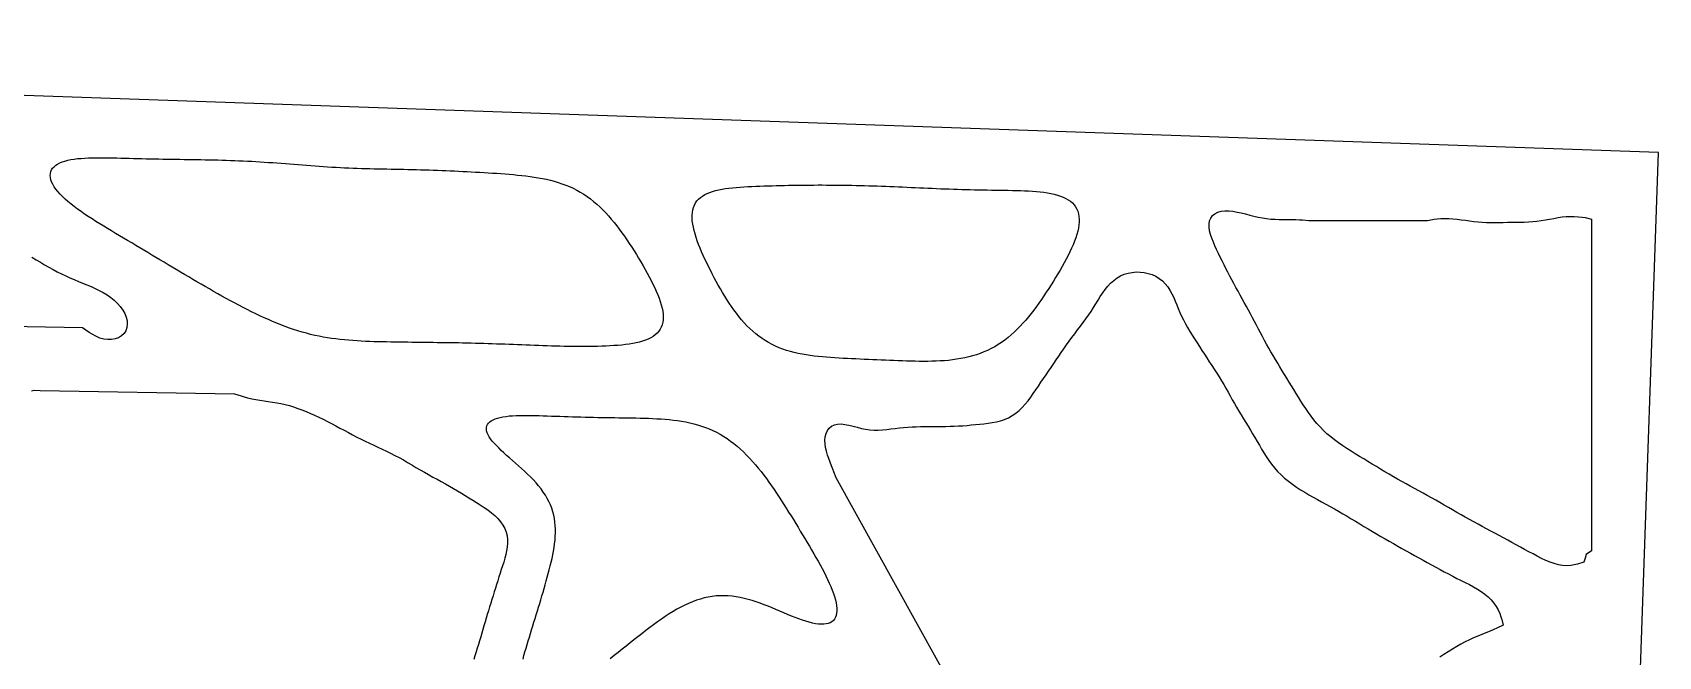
# Model space of a CAD drawing. Header units: metres. Extents: x 143 to 243, y 0 to 90.
# Drawn here: x 196.86 to 242.77, y 72.81 to 90.44 of the extents above; entities that cross this region are included whole.
import ezdxf

# ---------------------------------------------------------------- set-up
doc = ezdxf.new("R2010")
doc.units = ezdxf.units.M

msp = doc.modelspace()

# ---------------------------------------------------------------- linework, layer by layer
for points in [[(239.719, -0.362), (242.771, 87.047), (145.622, 90.439), (142.57, 3.031)], [(214.443, 81.9), (214.384, 81.856), (214.318, 81.816), (214.245, 81.78), (214.167, 81.748), (214.084, 81.719), (213.995, 81.694), (213.902, 81.673), (213.805, 81.654), (213.705, 81.637), (213.601, 81.623), (213.494, 81.612), (213.385, 81.602), (213.274, 81.594), (213.161, 81.587), (213.047, 81.582), (212.931, 81.577), (212.815, 81.574), (212.698, 81.572), (212.58, 81.57), (212.462, 81.569), (212.343, 81.569), (212.224, 81.57), (212.105, 81.571), (211.986, 81.572), (211.867, 81.574), (211.748, 81.576), (211.628, 81.579), (211.509, 81.583), (211.39, 81.586), (211.27, 81.59), (211.151, 81.594), (211.032, 81.599), (210.912, 81.603), (210.793, 81.608), (210.673, 81.613), (210.554, 81.618), (210.435, 81.622), (210.315, 81.627), (210.196, 81.632), (210.077, 81.636), (209.957, 81.64), (209.838, 81.645), (209.719, 81.648), (209.599, 81.652), (209.48, 81.655), (209.361, 81.658), (209.241, 81.661), (209.122, 81.664), (209.003, 81.666), (208.883, 81.669), (208.764, 81.671), (208.645, 81.673), (208.526, 81.674), (208.406, 81.676), (208.287, 81.678), (208.168, 81.679), (208.048, 81.681), (207.929, 81.682), (207.81, 81.683), (207.69, 81.685), (207.571, 81.686), (207.452, 81.688), (207.332, 81.689), (207.213, 81.691), (207.094, 81.693), (206.974, 81.695), (206.855, 81.697), (206.736, 81.7), (206.617, 81.703), (206.497, 81.706), (206.378, 81.71), (206.259, 81.715), (206.139, 81.721), (206.02, 81.728), (205.901, 81.736), (205.781, 81.745), (205.662, 81.756), (205.543, 81.769), (205.424, 81.783), (205.304, 81.799), (205.185, 81.817), (205.066, 81.838), (204.947, 81.86), (204.827, 81.885), (204.708, 81.913), (204.589, 81.943), (204.47, 81.976), (204.35, 82.011), (204.231, 82.049), (204.112, 82.09), (203.993, 82.133), (203.873, 82.178), (203.754, 82.226), (203.635, 82.276), (203.516, 82.328), (203.397, 82.381), (203.278, 82.437), (203.158, 82.494), (203.039, 82.553), (202.92, 82.613), (202.801, 82.674), (202.682, 82.737), (202.563, 82.8), (202.445, 82.864), (202.326, 82.929), (202.207, 82.995), (202.089, 83.061), (201.971, 83.128), (201.853, 83.195), (201.735, 83.262), (201.617, 83.33), (201.5, 83.398), (201.383, 83.467), (201.266, 83.535), (201.15, 83.604), (201.033, 83.673), (200.917, 83.742), (200.802, 83.81), (200.686, 83.879), (200.571, 83.948), (200.456, 84.017), (200.342, 84.086), (200.227, 84.154), (200.113, 84.223), (199.999, 84.291), (199.885, 84.359), (199.771, 84.427), (199.657, 84.495), (199.543, 84.563), (199.429, 84.63), (199.316, 84.698), (199.203, 84.765), (199.09, 84.833), (198.978, 84.901), (198.866, 84.968), (198.755, 85.036), (198.646, 85.105), (198.538, 85.173), (198.432, 85.242), (198.328, 85.312), (198.227, 85.381), (198.129, 85.452), (198.035, 85.522), (197.944, 85.593), (197.858, 85.664), (197.777, 85.735), (197.702, 85.806), (197.633, 85.877), (197.571, 85.947), (197.516, 86.016), (197.468, 86.084), (197.429, 86.152), (197.397, 86.217), (197.375, 86.281), (197.361, 86.342), (197.356, 86.401), (197.36, 86.457), (197.373, 86.51), (197.395, 86.56), (197.425, 86.606), (197.464, 86.649), (197.511, 86.689), (197.566, 86.724), (197.628, 86.756), (197.697, 86.785), (197.773, 86.809), (197.854, 86.831), (197.941, 86.849), (198.033, 86.864), (198.129, 86.876), (198.229, 86.885), (198.332, 86.893), (198.439, 86.898), (198.547, 86.901), (198.658, 86.903), (198.771, 86.903), (198.885, 86.903), (199.001, 86.901), (199.117, 86.899), (199.234, 86.896), (199.352, 86.893), (199.47, 86.89), (199.588, 86.887), (199.707, 86.884), (199.826, 86.881), (199.945, 86.878), (200.064, 86.875), (200.183, 86.872), (200.302, 86.869), (200.421, 86.867), (200.541, 86.865), (200.66, 86.863), (200.779, 86.861), (200.898, 86.859), (201.018, 86.857), (201.137, 86.855), (201.256, 86.853), (201.375, 86.852), (201.494, 86.85), (201.614, 86.848), (201.733, 86.846), (201.852, 86.843), (201.971, 86.841), (202.091, 86.838), (202.21, 86.835), (202.329, 86.831), (202.448, 86.827), (202.568, 86.823), (202.687, 86.818), (202.806, 86.813), (202.925, 86.807), (203.045, 86.801), (203.164, 86.794), (203.283, 86.787), (203.402, 86.779), (203.522, 86.771), (203.641, 86.763), (203.76, 86.754), (203.879, 86.745), (203.999, 86.736), (204.118, 86.726), (204.237, 86.717), (204.357, 86.707), (204.476, 86.698), (204.595, 86.689), (204.714, 86.68), (204.834, 86.671), (204.953, 86.662), (205.072, 86.654), (205.191, 86.647), (205.311, 86.64), (205.43, 86.633), (205.549, 86.627), (205.669, 86.621), (205.788, 86.616), (205.907, 86.611), (206.026, 86.606), (206.146, 86.602), (206.265, 86.599), (206.384, 86.596), (206.504, 86.592), (206.623, 86.59), (206.742, 86.587), (206.861, 86.584), (206.981, 86.582), (207.1, 86.58), (207.219, 86.577), (207.339, 86.575), (207.458, 86.572), (207.577, 86.569), (207.697, 86.566), (207.816, 86.563), (207.935, 86.56), (208.055, 86.556), (208.174, 86.552), (208.293, 86.548), (208.413, 86.543), (208.532, 86.539), (208.651, 86.534), (208.77, 86.528), (208.89, 86.523), (209.009, 86.517), (209.128, 86.511), (209.248, 86.505), (209.367, 86.498), (209.486, 86.491), (209.606, 86.484), (209.725, 86.477), (209.844, 86.47), (209.963, 86.462), (210.082, 86.454), (210.201, 86.445), (210.319, 86.435), (210.438, 86.425), (210.556, 86.414), (210.674, 86.402), (210.791, 86.388), (210.908, 86.373), (211.024, 86.356), (211.139, 86.337), (211.253, 86.316), (211.367, 86.292), (211.479, 86.266), (211.59, 86.237), (211.7, 86.204), (211.808, 86.168), (211.915, 86.128), (212.02, 86.085), (212.123, 86.038), (212.224, 85.986), (212.324, 85.931), (212.421, 85.872), (212.516, 85.808), (212.609, 85.741), (212.7, 85.67), (212.788, 85.595), (212.875, 85.516), (212.959, 85.434), (213.042, 85.349), (213.122, 85.261), (213.201, 85.17), (213.278, 85.077), (213.353, 84.982), (213.427, 84.884), (213.5, 84.785), (213.571, 84.685), (213.64, 84.583), (213.709, 84.48), (213.777, 84.377), (213.843, 84.273), (213.908, 84.168), (213.972, 84.063), (214.035, 83.957), (214.097, 83.852), (214.157, 83.747), (214.215, 83.642), (214.272, 83.538), (214.326, 83.435), (214.377, 83.332), (214.426, 83.23), (214.471, 83.13), (214.513, 83.031), (214.551, 82.935), (214.584, 82.84), (214.612, 82.747), (214.634, 82.657), (214.651, 82.57), (214.662, 82.485), (214.666, 82.405), (214.663, 82.327), (214.653, 82.254), (214.636, 82.184), (214.612, 82.119), (214.581, 82.058), (214.542, 82.001), (214.496, 81.948)], [(223.827, 81.461), (223.724, 81.416), (223.618, 81.374), (223.511, 81.337), (223.402, 81.304), (223.292, 81.274), (223.18, 81.249), (223.068, 81.227), (222.953, 81.208), (222.838, 81.192), (222.723, 81.179), (222.606, 81.169), (222.489, 81.161), (222.371, 81.155), (222.253, 81.151), (222.135, 81.149), (222.016, 81.148), (221.897, 81.149), (221.778, 81.151), (221.659, 81.153), (221.539, 81.157), (221.42, 81.161), (221.301, 81.165), (221.181, 81.17), (221.062, 81.175), (220.942, 81.18), (220.823, 81.185), (220.703, 81.191), (220.584, 81.196), (220.465, 81.201), (220.345, 81.206), (220.226, 81.212), (220.107, 81.217), (219.988, 81.222), (219.869, 81.228), (219.75, 81.234), (219.631, 81.24), (219.513, 81.247), (219.395, 81.255), (219.278, 81.264), (219.161, 81.274), (219.044, 81.285), (218.929, 81.298), (218.814, 81.313), (218.7, 81.33), (218.587, 81.35), (218.476, 81.373), (218.366, 81.398), (218.257, 81.427), (218.15, 81.459), (218.045, 81.495), (217.941, 81.535), (217.84, 81.579), (217.741, 81.627), (217.644, 81.679), (217.549, 81.735), (217.457, 81.796), (217.367, 81.86), (217.279, 81.929), (217.194, 82.001), (217.112, 82.078), (217.031, 82.157), (216.953, 82.24), (216.877, 82.327), (216.804, 82.416), (216.732, 82.507), (216.663, 82.601), (216.595, 82.697), (216.529, 82.795), (216.465, 82.895), (216.402, 82.996), (216.34, 83.098), (216.28, 83.201), (216.221, 83.305), (216.164, 83.409), (216.107, 83.514), (216.052, 83.619), (215.998, 83.725), (215.945, 83.83), (215.894, 83.935), (215.844, 84.04), (215.797, 84.144), (215.751, 84.248), (215.708, 84.351), (215.667, 84.453), (215.629, 84.553), (215.595, 84.652), (215.565, 84.749), (215.538, 84.845), (215.517, 84.937), (215.5, 85.028), (215.488, 85.115), (215.482, 85.199), (215.482, 85.28), (215.489, 85.357), (215.501, 85.43), (215.52, 85.499), (215.546, 85.563), (215.579, 85.624), (215.618, 85.68), (215.663, 85.731), (215.715, 85.778), (215.773, 85.821), (215.838, 85.859), (215.907, 85.894), (215.982, 85.924), (216.062, 85.951), (216.147, 85.975), (216.236, 85.996), (216.328, 86.014), (216.425, 86.029), (216.524, 86.042), (216.626, 86.054), (216.73, 86.064), (216.837, 86.072), (216.945, 86.08), (217.056, 86.086), (217.167, 86.092), (217.28, 86.097), (217.394, 86.101), (217.508, 86.105), (217.623, 86.109), (217.739, 86.112), (217.856, 86.116), (217.973, 86.118), (218.09, 86.121), (218.208, 86.123), (218.326, 86.125), (218.444, 86.127), (218.563, 86.129), (218.682, 86.13), (218.8, 86.131), (218.919, 86.131), (219.038, 86.132), (219.158, 86.132), (219.277, 86.131), (219.396, 86.131), (219.515, 86.13), (219.635, 86.128), (219.754, 86.127), (219.874, 86.125), (219.993, 86.123), (220.113, 86.12), (220.232, 86.118), (220.351, 86.115), (220.471, 86.111), (220.59, 86.108), (220.71, 86.104), (220.829, 86.1), (220.949, 86.095), (221.068, 86.091), (221.188, 86.086), (221.307, 86.081), (221.427, 86.076), (221.546, 86.071), (221.666, 86.065), (221.785, 86.06), (221.905, 86.054), (222.024, 86.049), (222.143, 86.043), (222.263, 86.038), (222.382, 86.033), (222.502, 86.028), (222.621, 86.023), (222.741, 86.019), (222.86, 86.014), (222.98, 86.01), (223.099, 86.007), (223.219, 86.003), (223.338, 86), (223.458, 85.997), (223.577, 85.995), (223.697, 85.993), (223.816, 85.991), (223.935, 85.989), (224.054, 85.987), (224.173, 85.985), (224.291, 85.984), (224.409, 85.982), (224.526, 85.979), (224.643, 85.977), (224.758, 85.973), (224.873, 85.969), (224.986, 85.963), (225.097, 85.957), (225.206, 85.948), (225.313, 85.938), (225.417, 85.926), (225.518, 85.911), (225.616, 85.893), (225.709, 85.873), (225.799, 85.849), (225.883, 85.821), (225.962, 85.79), (226.036, 85.755), (226.104, 85.715), (226.166, 85.672), (226.221, 85.624), (226.27, 85.571), (226.311, 85.514), (226.346, 85.453), (226.373, 85.388), (226.393, 85.318), (226.406, 85.244), (226.413, 85.167), (226.412, 85.086), (226.405, 85.002), (226.392, 84.915), (226.372, 84.825), (226.348, 84.732), (226.317, 84.638), (226.282, 84.541), (226.243, 84.443), (226.199, 84.343), (226.152, 84.242), (226.101, 84.14), (226.048, 84.037), (225.992, 83.934), (225.934, 83.83), (225.873, 83.726), (225.812, 83.622), (225.748, 83.517), (225.684, 83.413), (225.618, 83.309), (225.552, 83.205), (225.484, 83.102), (225.415, 83), (225.346, 82.898), (225.275, 82.797), (225.204, 82.698), (225.131, 82.6), (225.057, 82.504), (224.981, 82.409), (224.904, 82.317), (224.826, 82.227), (224.745, 82.14), (224.663, 82.056), (224.579, 81.975), (224.492, 81.897), (224.404, 81.823), (224.313, 81.752), (224.22, 81.686), (224.125, 81.623), (224.028, 81.565), (223.929, 81.511)], [(240.667, 75.481), (240.48, 75.417), (240.395, 75.398), (240.292, 75.384), (240.172, 75.374), (240.061, 75.384), (239.945, 75.404), (239.827, 75.436), (239.709, 75.479), (239.59, 75.529), (239.47, 75.586), (239.35, 75.646), (239.231, 75.709), (239.111, 75.773), (238.992, 75.838), (238.872, 75.903), (238.752, 75.968), (238.633, 76.033), (238.513, 76.098), (238.394, 76.163), (238.274, 76.228), (238.154, 76.294), (238.035, 76.358), (237.915, 76.423), (237.796, 76.488), (237.676, 76.554), (237.557, 76.619), (237.437, 76.684), (237.317, 76.75), (237.198, 76.816), (237.078, 76.884), (236.959, 76.952), (236.839, 77.02), (236.72, 77.09), (236.6, 77.16), (236.48, 77.229), (236.361, 77.297), (236.241, 77.364), (236.122, 77.43), (236.002, 77.495), (235.883, 77.559), (235.763, 77.623), (235.643, 77.688), (235.524, 77.754), (235.404, 77.821), (235.285, 77.89), (235.165, 77.96), (235.046, 78.032), (234.926, 78.104), (234.807, 78.176), (234.687, 78.248), (234.568, 78.32), (234.448, 78.393), (234.328, 78.465), (234.209, 78.537), (234.09, 78.611), (233.971, 78.687), (233.854, 78.765), (233.738, 78.846), (233.625, 78.929), (233.515, 79.017), (233.41, 79.107), (233.31, 79.201), (233.215, 79.298), (233.125, 79.398), (233.041, 79.5), (232.961, 79.604), (232.886, 79.709), (232.813, 79.816), (232.742, 79.922), (232.673, 80.029), (232.605, 80.136), (232.537, 80.244), (232.471, 80.351), (232.405, 80.458), (232.339, 80.565), (232.274, 80.672), (232.21, 80.779), (232.146, 80.886), (232.083, 80.993), (232.019, 81.099), (231.955, 81.206), (231.891, 81.313), (231.828, 81.42), (231.766, 81.527), (231.706, 81.634), (231.647, 81.741), (231.589, 81.848), (231.533, 81.955), (231.477, 82.062), (231.422, 82.169), (231.366, 82.276), (231.309, 82.383), (231.251, 82.49), (231.193, 82.597), (231.134, 82.703), (231.075, 82.81), (231.016, 82.917), (230.957, 83.024), (230.899, 83.131), (230.841, 83.238), (230.784, 83.345), (230.727, 83.452), (230.67, 83.559), (230.613, 83.666), (230.558, 83.773), (230.503, 83.88), (230.449, 83.986), (230.397, 84.093), (230.345, 84.2), (230.295, 84.307), (230.247, 84.414), (230.201, 84.52), (230.159, 84.627), (230.123, 84.732), (230.096, 84.836), (230.08, 84.936), (230.079, 85.032), (230.094, 85.12), (230.127, 85.199), (230.179, 85.267), (230.247, 85.321), (230.329, 85.362), (230.424, 85.389), (230.528, 85.401), (230.638, 85.4), (230.753, 85.389), (230.87, 85.369), (230.989, 85.343), (231.108, 85.313), (231.227, 85.281), (231.347, 85.251), (231.466, 85.224), (231.586, 85.2), (231.706, 85.182), (231.825, 85.169), (231.944, 85.162), (232.063, 85.158), (232.181, 85.158), (232.297, 85.158), (232.407, 85.159), (232.527, 85.155), (232.63, 85.151), (232.715, 85.147), (232.902, 85.127), (236.251, 85.127), (236.436, 85.162), (236.521, 85.172), (236.623, 85.181), (236.742, 85.187), (236.852, 85.185), (236.967, 85.177), (237.084, 85.165), (237.202, 85.15), (237.32, 85.134), (237.439, 85.117), (237.558, 85.101), (237.677, 85.088), (237.795, 85.079), (237.914, 85.073), (238.033, 85.07), (238.152, 85.07), (238.27, 85.072), (238.389, 85.075), (238.508, 85.078), (238.627, 85.08), (238.746, 85.081), (238.864, 85.082), (238.983, 85.084), (239.102, 85.089), (239.221, 85.097), (239.34, 85.109), (239.459, 85.125), (239.577, 85.145), (239.696, 85.167), (239.815, 85.189), (239.934, 85.21), (240.051, 85.228), (240.169, 85.24), (240.284, 85.246), (240.394, 85.246), (240.512, 85.235), (240.614, 85.223), (240.7, 85.21), (240.884, 85.168), (240.884, 75.799), (240.732, 75.694), (240.7, 75.587)]]:
    msp.add_lwpolyline(points, close=True)
for points in [[(196.841, 84.097), (196.96, 84.021), (197.079, 83.948), (197.198, 83.878), (197.318, 83.81), (197.437, 83.745), (197.556, 83.682), (197.675, 83.622), (197.794, 83.565), (197.913, 83.51), (198.032, 83.458), (198.151, 83.409), (198.271, 83.36), (198.39, 83.311), (198.509, 83.262), (198.626, 83.211), (198.742, 83.155), (198.856, 83.094), (198.965, 83.027), (199.069, 82.954), (199.166, 82.874), (199.255, 82.788), (199.335, 82.696), (199.403, 82.6), (199.459, 82.5), (199.5, 82.398), (199.525, 82.297), (199.532, 82.198), (199.521, 82.103), (199.489, 82.015), (199.44, 81.936), (199.372, 81.87), (199.289, 81.818), (199.194, 81.782), (199.091, 81.763), (198.981, 81.763), (198.87, 81.779), (198.761, 81.809), (198.642, 81.862), (198.54, 81.914), (198.454, 81.964), (198.269, 82.094), (195.647, 82.14)], [(222.948, 71.729), (219.549, 77.862), (219.486, 78.028), (219.455, 78.105), (219.418, 78.196), (219.377, 78.303), (219.339, 78.402), (219.304, 78.505), (219.274, 78.61), (219.251, 78.715), (219.237, 78.82), (219.235, 78.923), (219.244, 79.022), (219.268, 79.114), (219.305, 79.196), (219.357, 79.266), (219.423, 79.321), (219.501, 79.359), (219.591, 79.379), (219.691, 79.382), (219.798, 79.371), (219.91, 79.349), (220.026, 79.32), (220.144, 79.288), (220.263, 79.258), (220.382, 79.234), (220.501, 79.217), (220.62, 79.208), (220.74, 79.207), (220.859, 79.214), (220.978, 79.226), (221.098, 79.241), (221.217, 79.258), (221.336, 79.273), (221.455, 79.286), (221.575, 79.296), (221.694, 79.302), (221.813, 79.305), (221.933, 79.307), (222.052, 79.307), (222.171, 79.307), (222.29, 79.307), (222.41, 79.308), (222.529, 79.309), (222.648, 79.312), (222.768, 79.315), (222.887, 79.319), (223.006, 79.325), (223.125, 79.333), (223.245, 79.343), (223.364, 79.353), (223.483, 79.364), (223.603, 79.376), (223.722, 79.389), (223.841, 79.404), (223.959, 79.422), (224.077, 79.445), (224.192, 79.474), (224.305, 79.512), (224.415, 79.559), (224.52, 79.617), (224.62, 79.685), (224.715, 79.763), (224.805, 79.848), (224.889, 79.941), (224.968, 80.039), (225.044, 80.14), (225.118, 80.243), (225.19, 80.348), (225.261, 80.453), (225.332, 80.558), (225.404, 80.664), (225.476, 80.77), (225.549, 80.875), (225.621, 80.981), (225.693, 81.086), (225.764, 81.192), (225.836, 81.297), (225.907, 81.403), (225.98, 81.508), (226.054, 81.614), (226.129, 81.719), (226.207, 81.825), (226.287, 81.93), (226.367, 82.036), (226.448, 82.141), (226.527, 82.247), (226.605, 82.352), (226.679, 82.457), (226.75, 82.563), (226.817, 82.669), (226.882, 82.774), (226.946, 82.879), (227.01, 82.982), (227.076, 83.083), (227.145, 83.181), (227.22, 83.274), (227.301, 83.36), (227.388, 83.438), (227.481, 83.506), (227.581, 83.563), (227.686, 83.609), (227.795, 83.642), (227.908, 83.664), (228.022, 83.675), (228.138, 83.673), (228.252, 83.66), (228.364, 83.636), (228.473, 83.6), (228.576, 83.552), (228.672, 83.492), (228.762, 83.422), (228.842, 83.342), (228.914, 83.254), (228.977, 83.16), (229.032, 83.06), (229.082, 82.958), (229.126, 82.853), (229.168, 82.747), (229.21, 82.64), (229.255, 82.533), (229.303, 82.426), (229.355, 82.319), (229.411, 82.212), (229.472, 82.105), (229.537, 81.998), (229.604, 81.89), (229.673, 81.783), (229.741, 81.676), (229.809, 81.569), (229.878, 81.461), (229.948, 81.354), (230.017, 81.247), (230.087, 81.14), (230.158, 81.032), (230.229, 80.925), (230.299, 80.818), (230.367, 80.71), (230.433, 80.603), (230.496, 80.496), (230.558, 80.389), (230.618, 80.282), (230.677, 80.174), (230.736, 80.067), (230.796, 79.96), (230.857, 79.853), (230.919, 79.746), (230.984, 79.638), (231.049, 79.531), (231.115, 79.424), (231.181, 79.317), (231.246, 79.209), (231.311, 79.102), (231.375, 78.995), (231.438, 78.888), (231.5, 78.781), (231.564, 78.673), (231.628, 78.566), (231.696, 78.459), (231.767, 78.353), (231.844, 78.248), (231.927, 78.144), (232.016, 78.043), (232.112, 77.946), (232.214, 77.852), (232.321, 77.763), (232.433, 77.68), (232.548, 77.6), (232.665, 77.524), (232.783, 77.453), (232.902, 77.384), (233.021, 77.316), (233.141, 77.25), (233.26, 77.184), (233.379, 77.118), (233.498, 77.052), (233.618, 76.985), (233.737, 76.916), (233.856, 76.846), (233.976, 76.775), (234.095, 76.704), (234.214, 76.632), (234.334, 76.559), (234.453, 76.487), (234.572, 76.416), (234.692, 76.345), (234.811, 76.276), (234.931, 76.206), (235.05, 76.138), (235.169, 76.07), (235.289, 76.002), (235.408, 75.934), (235.527, 75.866), (235.647, 75.799), (235.766, 75.732), (235.885, 75.665), (236.005, 75.599), (236.124, 75.533), (236.243, 75.468), (236.363, 75.402), (236.482, 75.337), (236.602, 75.272), (236.721, 75.208), (236.84, 75.144), (236.96, 75.082), (237.079, 75.021), (237.198, 74.961), (237.316, 74.903), (237.433, 74.844), (237.548, 74.783), (237.66, 74.719), (237.767, 74.651), (237.868, 74.577), (237.962, 74.498), (238.046, 74.412), (238.122, 74.321), (238.187, 74.226), (238.241, 74.133), (238.287, 74.029), (238.322, 73.938), (238.348, 73.862), (238.39, 73.695), (238.204, 73.61), (238.118, 73.573), (238.015, 73.531), (237.896, 73.481), (237.785, 73.438), (237.669, 73.391), (237.55, 73.34), (237.432, 73.286), (237.313, 73.226), (237.193, 73.162), (237.073, 73.093), (236.953, 73.02), (236.833, 72.945), (236.714, 72.87), (236.594, 72.795)], [(196.825, 80.321), (196.9, 80.332), (197.075, 80.328), (202.559, 80.232), (202.744, 80.174), (202.83, 80.15), (202.932, 80.124), (203.051, 80.095), (203.162, 80.073), (203.277, 80.053), (203.395, 80.034), (203.513, 80.017), (203.632, 79.999), (203.751, 79.979), (203.87, 79.956), (203.989, 79.93), (204.109, 79.899), (204.228, 79.863), (204.347, 79.823), (204.466, 79.779), (204.586, 79.731), (204.705, 79.681), (204.824, 79.627), (204.943, 79.571), (205.062, 79.513), (205.182, 79.454), (205.301, 79.393), (205.42, 79.33), (205.539, 79.267), (205.658, 79.203), (205.778, 79.139), (205.897, 79.076), (206.016, 79.013), (206.135, 78.952), (206.254, 78.893), (206.374, 78.836), (206.493, 78.78), (206.612, 78.725), (206.731, 78.67), (206.851, 78.614), (206.97, 78.556), (207.089, 78.495), (207.208, 78.431), (207.328, 78.365), (207.447, 78.296), (207.566, 78.226), (207.685, 78.156), (207.804, 78.086), (207.924, 78.018), (208.043, 77.95), (208.162, 77.883), (208.281, 77.818), (208.399, 77.752), (208.516, 77.687), (208.632, 77.622), (208.746, 77.558), (208.858, 77.493), (208.968, 77.427), (209.075, 77.363), (209.182, 77.298), (209.288, 77.232), (209.395, 77.165), (209.501, 77.097), (209.607, 77.026), (209.712, 76.953), (209.814, 76.876), (209.91, 76.794), (209.998, 76.708), (210.076, 76.618), (210.141, 76.524), (210.193, 76.426), (210.231, 76.325), (210.256, 76.222), (210.268, 76.117), (210.269, 76.012), (210.26, 75.906), (210.244, 75.8), (210.221, 75.694), (210.193, 75.588), (210.163, 75.482), (210.13, 75.376), (210.095, 75.271), (210.061, 75.165), (210.027, 75.059), (209.994, 74.953), (209.961, 74.847), (209.928, 74.741), (209.895, 74.636), (209.861, 74.53), (209.828, 74.424), (209.795, 74.318), (209.762, 74.212), (209.729, 74.106), (209.697, 74.001), (209.665, 73.895), (209.635, 73.789), (209.604, 73.683), (209.573, 73.577), (209.542, 73.471), (209.512, 73.365), (209.48, 73.26), (209.448, 73.154), (209.415, 73.048), (209.382, 72.942), (209.349, 72.836), (209.316, 72.73)], [(210.709, 72.74), (210.735, 72.841), (210.763, 72.943), (210.792, 73.046), (210.823, 73.15), (210.854, 73.255), (210.886, 73.36), (210.919, 73.465), (210.951, 73.57), (210.984, 73.676), (211.017, 73.782), (211.05, 73.888), (211.083, 73.994), (211.115, 74.1), (211.147, 74.205), (211.179, 74.311), (211.211, 74.417), (211.242, 74.523), (211.273, 74.629), (211.304, 74.735), (211.334, 74.841), (211.364, 74.947), (211.393, 75.053), (211.422, 75.159), (211.45, 75.264), (211.476, 75.37), (211.502, 75.475), (211.526, 75.581), (211.548, 75.686), (211.568, 75.79), (211.585, 75.895), (211.6, 75.999), (211.612, 76.102), (211.62, 76.205), (211.624, 76.308), (211.624, 76.409), (211.62, 76.51), (211.61, 76.61), (211.596, 76.709), (211.576, 76.807), (211.551, 76.904), (211.52, 77), (211.483, 77.095), (211.441, 77.188), (211.393, 77.28), (211.339, 77.37), (211.281, 77.459), (211.217, 77.547), (211.149, 77.634), (211.076, 77.719), (211, 77.802), (210.92, 77.884), (210.838, 77.965), (210.754, 78.045), (210.669, 78.123), (210.583, 78.2), (210.497, 78.275), (210.411, 78.35), (210.327, 78.423), (210.245, 78.495), (210.167, 78.566), (210.091, 78.635), (210.02, 78.703), (209.954, 78.77), (209.894, 78.835), (209.84, 78.898), (209.793, 78.96), (209.753, 79.02), (209.72, 79.077), (209.696, 79.132), (209.68, 79.185), (209.673, 79.235), (209.674, 79.283), (209.684, 79.327), (209.703, 79.369), (209.731, 79.407), (209.767, 79.442), (209.811, 79.474), (209.863, 79.503), (209.922, 79.528), (209.989, 79.55), (210.062, 79.569), (210.142, 79.584), (210.227, 79.597), (210.317, 79.607), (210.411, 79.615), (210.51, 79.62), (210.613, 79.624), (210.718, 79.625), (210.826, 79.625), (210.937, 79.624), (211.049, 79.622), (211.163, 79.619), (211.278, 79.615), (211.394, 79.611), (211.511, 79.606), (211.629, 79.602), (211.747, 79.598), (211.866, 79.593), (211.985, 79.589), (212.104, 79.585), (212.223, 79.582), (212.342, 79.579), (212.461, 79.576), (212.581, 79.573), (212.7, 79.57), (212.819, 79.568), (212.939, 79.566), (213.058, 79.564), (213.177, 79.563), (213.297, 79.561), (213.416, 79.559), (213.535, 79.558), (213.655, 79.556), (213.774, 79.554), (213.893, 79.552), (214.012, 79.549), (214.131, 79.546), (214.25, 79.542), (214.368, 79.537), (214.486, 79.531), (214.604, 79.524), (214.722, 79.515), (214.839, 79.504), (214.956, 79.492), (215.072, 79.477), (215.187, 79.459), (215.301, 79.439), (215.415, 79.416), (215.527, 79.389), (215.638, 79.358), (215.748, 79.324), (215.857, 79.286), (215.964, 79.243), (216.069, 79.197), (216.173, 79.146), (216.275, 79.091), (216.375, 79.031), (216.474, 78.968), (216.57, 78.9), (216.664, 78.828), (216.757, 78.752), (216.847, 78.673), (216.936, 78.591), (217.022, 78.505), (217.107, 78.416), (217.19, 78.325), (217.271, 78.231), (217.35, 78.135), (217.428, 78.037), (217.504, 77.938), (217.579, 77.837), (217.653, 77.735), (217.725, 77.632), (217.797, 77.528), (217.867, 77.423), (217.937, 77.318), (218.006, 77.212), (218.074, 77.106), (218.141, 77), (218.209, 76.893), (218.275, 76.786), (218.341, 76.679), (218.407, 76.572), (218.473, 76.466), (218.538, 76.358), (218.602, 76.252), (218.667, 76.145), (218.73, 76.038), (218.794, 75.931), (218.856, 75.824), (218.918, 75.718), (218.979, 75.611), (219.039, 75.505), (219.097, 75.4), (219.154, 75.295), (219.208, 75.191), (219.26, 75.088), (219.31, 74.986), (219.357, 74.885), (219.4, 74.786), (219.439, 74.69), (219.473, 74.595), (219.503, 74.504), (219.528, 74.415), (219.548, 74.331), (219.561, 74.25), (219.569, 74.173), (219.57, 74.102), (219.564, 74.036), (219.551, 73.975), (219.532, 73.921), (219.505, 73.872), (219.471, 73.831), (219.43, 73.795), (219.383, 73.767), (219.329, 73.746), (219.268, 73.732), (219.202, 73.724), (219.13, 73.723), (219.052, 73.729), (218.969, 73.74), (218.882, 73.758), (218.791, 73.78), (218.696, 73.808), (218.598, 73.84), (218.497, 73.876), (218.393, 73.915), (218.287, 73.957), (218.18, 74.001), (218.071, 74.046), (217.961, 74.093), (217.85, 74.139), (217.739, 74.186), (217.627, 74.231), (217.514, 74.275), (217.401, 74.317), (217.288, 74.357), (217.175, 74.393), (217.062, 74.426), (216.949, 74.456), (216.836, 74.481), (216.723, 74.501), (216.61, 74.516), (216.498, 74.526), (216.385, 74.531), (216.273, 74.53), (216.161, 74.523), (216.049, 74.51), (215.938, 74.492), (215.827, 74.467), (215.716, 74.437), (215.605, 74.402), (215.495, 74.36), (215.385, 74.314), (215.275, 74.263), (215.165, 74.207), (215.055, 74.146), (214.946, 74.082), (214.836, 74.014), (214.726, 73.942), (214.616, 73.867), (214.507, 73.79), (214.396, 73.71), (214.286, 73.628), (214.175, 73.544), (214.064, 73.458), (213.953, 73.372), (213.841, 73.284), (213.729, 73.196), (213.617, 73.107), (213.504, 73.017), (213.391, 72.927), (213.277, 72.838), (213.164, 72.749)]]:
    msp.add_lwpolyline(points)

doc.saveas('drawing.dxf')
